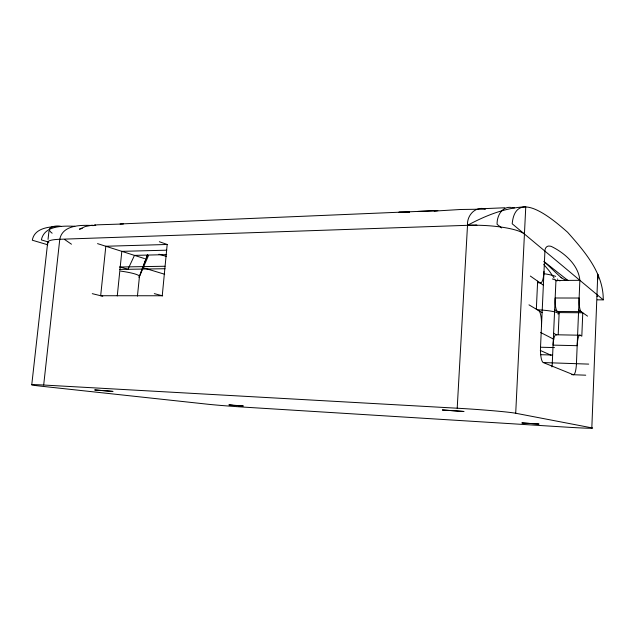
<?xml version="1.0" encoding="UTF-8"?>
<svg xmlns="http://www.w3.org/2000/svg" width="635" height="635" viewBox="0 0 635 635"><rect width="100%" height="100%" fill="white"/><g stroke="black" fill="none" stroke-linecap="round" stroke-linejoin="round"><path stroke-width="0.95" d="M579.858 280.313C578.485 264.898 564.38 252.778 551.331 246.436A161.552 39.251 -88.1 0 0 549.886 246.118C546.846 245.324 544.687 248.364 544.925 251.127L540.52 347.234A13.819 3.421 -88.9 0 0 543.306 362.561L573.31 374.721A12.248 2.683 -88.8 0 0 576.437 363.72L579.858 280.313L555.942 280.479L552.291 362.942A12.128 2.937 -88.8 0 1 551.942 366.927M591.82 427.863L515.707 413.25A45.379 1.556 3.9 0 0 457.2 408.218L43.68 385.032A37.251 0.976 4.6 0 0 42.021 386.294L206.692 404.114A28.242 0.619 4.3 0 0 244.848 407.178L565.499 427.077A34.219 0.841 3.9 0 0 591.828 427.863L597.773 274.256L598.321 276.606L597.837 279.249M558.213 334.28L559.157 312.587L582.771 312.785L581.819 336.185L580.199 335.224L556.379 334.78A11.819 2.794 -89 0 0 553.077 345.123L577.175 345.694A12.001 2.564 -89 0 1 580.207 335.161M536.329 309.205L537.639 281.162M515.707 413.25L525.764 206.812C505.206 207.574 485.394 215.717 467.511 225.314L59.777 239.284A36.552 6.017 6.8 0 0 47.966 243.157M457.2 408.218L467.511 225.314C466.773 215.527 475.186 206.034 485.323 208.931M117.269 295.91L121.817 251.349L166.767 250.19M137.43 296.116L139.446 276.527L147.296 255.397M43.68 385.032L59.777 239.284C62.579 224.679 81.153 225.012 92.773 225.512M31.758 384.778L47.72 242.213M48.038 239.427L48.958 231.259M147.582 254.572L139.263 276.86L148.582 255.318M112.847 391.414L94.663 389.946L112.863 391.398M82.248 228.441L79.383 229.195L85.185 226.552L92.385 225.139M92.773 225.687L97.155 224.838L123.396 223.98M521.954 422.91L539.067 424.077L522.026 422.958M434.181 211.098L460.661 209.487L485.275 209.137M94.051 225.115L95.639 224.933M120.063 223.972L437.848 210.59M485.545 208.582L504.777 207.772M418.163 211.415L437.483 210.645M56.634 226.512C46.926 226.949 34.226 228.917 32.314 240.22L47.768 244.792M56.721 226.505L59.706 226.457M511.175 207.415C501.801 206.208 496.8 216.233 497.078 224.306L501.666 227.941M166.64 254.627L134.469 255.381L127.976 269.288L120.221 267.002M119.396 267.017L164.997 266.255M119.475 269.415L165.005 268.724M538.178 282.773L539.925 282.765M597.313 299.839L603.25 299.855C603.528 272.947 584.478 251.333 567.65 232.307C554.236 220.464 515.676 186.865 512.191 223.782L603.25 299.855M581.16 311.658L557.403 311.475A11.74 2.762 -89.6 0 1 555.165 297.998L579.136 298.037A11.922 2.54 -89.6 0 0 581.16 311.721M475.774 225.219L476.901 225.234M409.519 212.376L398.859 212.233L409.583 212.13M567.833 280.4L564.832 279.789L561.602 277.924M540.52 347.234L554.49 347.583M61.412 226.505C57.015 224.853 43.656 227.124 52.141 233.228M540.504 354.687L552.585 355.028M74.803 226.266C63.111 225.869 44.379 225.274 41.362 239.911L48.871 242.165M543.306 362.561L588.708 364.117M571.77 374.666L585.732 375.19M237.736 405.701L243.3 405.971L228.886 404.86L233.386 405.368M237.077 405.662L236.069 405.582M235.402 405.535L234.053 405.424M511.977 207.526L514.398 207.859M92.273 293.664L102.767 296.243M158.972 254.238L166.386 256.413M154.297 293.616L162.671 295.87M143.065 267.708L164.679 274.272M97.544 243.626L144.478 258.564M159.345 241.721L167.592 244.618M540.274 350.433L551.037 355.235M540.655 332.494L553.752 339.241M553.609 333.288L556.76 334.986M528.979 304.848L542.107 312.634M554.649 309.729L559.625 312.88M557.379 279.043L557.832 279.352M530.344 276.058L543.362 285.171M578.644 309.896L587.565 316.143M544.568 261.953L567.888 280.44M559.165 280.345L559.911 280.948M560.649 277.193L543.79 261.334M543.798 264.462L549.362 271.081L554.141 278.051M561.777 277.884A7.604 1.651 33.6 0 1 560.88 277.201M524.462 234.021A44.355 9.493 2.3 0 0 467.511 225.314A44.371 9.501 2.3 0 1 471.868 225.219A44.49 9.525 2.3 0 1 476.337 225.227M537.091 309.737A22.558 3.064 2.5 0 1 558.054 314.166M543.973 273.717A31.02 11.327 3.1 0 1 555.72 276.368M552.386 278.955A17.74 11.406 -6.8 0 1 555.919 280.241M555.617 280.122A32.853 15.494 10.5 0 1 556.958 280.995M120.729 271.121A23.963 3.421 6.1 0 1 138.835 277.162M596.987 294.624A33.631 5.191 2 0 1 597.091 296.505M71.469 244.213A45.418 3.278 32.4 0 1 64.635 239.474M538.639 310.491A14.216 3.604 -89.3 0 1 541.472 326.438M543.989 271.518A14.129 3.548 89.9 0 1 539.917 282.845M167.18 244.475L162.25 295.759L100.671 295.727L105.823 246.261L167.18 244.475M442.397 409.988L464.018 411.48L442.428 409.972"/></g></svg>
